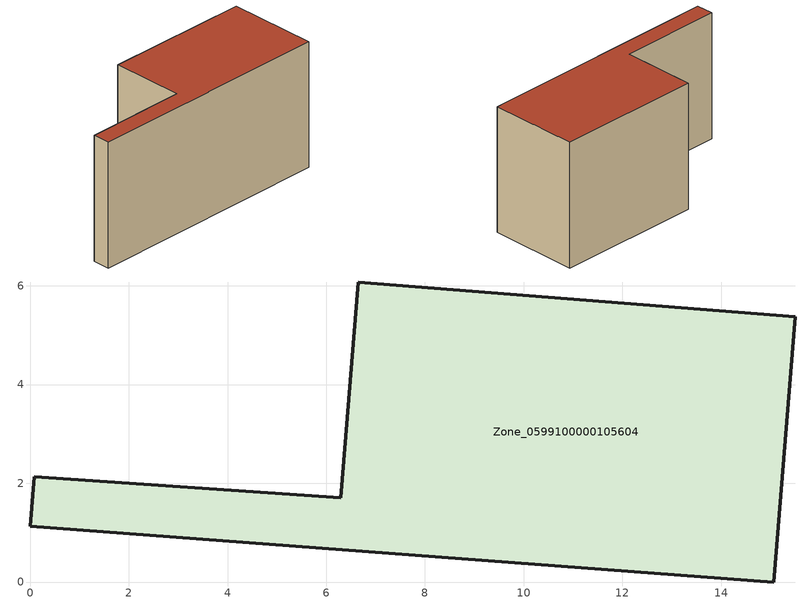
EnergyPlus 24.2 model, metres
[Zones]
Zone_0599100000105604
 floor ground (C_G): 15.07,0 0,1.12 0.08,2.13 6.29,1.71 6.65,6.08 15.51,5.37 z0.17
 wall outside (C_F): 6.29,1.71 0.08,2.13 0,1.12 15.07,0 15.51,5.37 6.65,6.08 6.29,1.71 z0.17:7.83
 roof outside (C_R): 15.51,5.37 6.65,6.08 6.29,1.71 0.08,2.13 0,1.12 15.07,0 z7.83
[BUILDING]
Pand.0599100000105604: North Axis=0; Terrain=City; Loads Convergence Tolerance Value=0.04; Temperature Convergence Tolerance Value=0.4; Solar Distribution=FullExterior; Maximum Number of Warmup Days=25; Minimum Number of Warmup Days=1
[Site:Location]
Rotterdam.The.Hague.AP_ZH_NLD Design_Conditions: Latitude=51.96; Longitude=4.45; Time Zone=1; Elevation=-4.5
[SITE:GROUNDTEMPERATURE:BUILDINGSURFACE]
18, 18, 18, 18, 18, 18, 18, 18, 18, 18, 18, 18
[MATERIAL] Thermal Absorptance=0.9; Solar Absorptance=0.7; Visible Absorptance=0.7
Name | Roughness | Thickness | Conductivity | Density | Specific Heat
G.TI.1975-1991 | MediumSmooth | 0.15 | 0.288461 | 540 | 1210
F.TI.1975-1991 | Rough | 0.3 | 0.230769 | 1920 | 840
R.TI.1975-1991 | MediumRough | 0.2 | 0.153846 | 1500 | 1000
[CONSTRUCTION]
C_G: G.TI.1975-1991
C_F: F.TI.1975-1991
C_R: R.TI.1975-1991
[ZONE]
Zone_0599100000105604: Type=1; Multiplier=1; Ceiling Height=Autocalculate; Volume=Autocalculate; Floor Area=autocalculate; Part of Total Floor Area=Yes
[ZONEINFILTRATION:DESIGNFLOWRATE]
Infil_Zone_0599100000105604: Zone or ZoneList or Space or SpaceList=Zone_0599100000105604; Schedule=AlwaysOn; Design Flow Rate Calculation Method=Flow/Area; Flow Rate per Floor Area=0.003; Constant Term Coefficient=1; Temperature Term Coefficient=0; Velocity Term Coefficient=0; Velocity Squared Term Coefficient=0
[HVACTEMPLATE:ZONE:IDEALLOADSAIRSYSTEM]
Zone_0599100000105604: Maximum Heating Supply Air Temperature=50; Minimum Cooling Supply Air Temperature=13; Maximum Heating Supply Air Humidity Ratio=0.0156; Minimum Cooling Supply Air Humidity Ratio=0.0077; Heating Limit=NoLimit; Cooling Limit=NoLimit; Dehumidification Control Type=ConstantSensibleHeatRatio; Cooling Sensible Heat Ratio=0.7; Dehumidification Setpoint=60; Humidification Control Type=None; Humidification Setpoint=30; Outdoor Air Method=None; Outdoor Air Flow Rate per Person=0.00944; Outdoor Air Flow Rate per Zone Floor Area=0; Outdoor Air Flow Rate per Zone=0; Demand Controlled Ventilation Type=None; Outdoor Air Economizer Type=NoEconomizer; Heat Recovery Type=None; Sensible Heat Recovery Effectiveness=0.7; Latent Heat Recovery Effectiveness=0.65
[ZONECONTROL:THERMOSTAT]
ThermostatControl_Zone_0599100000105604: Zone or ZoneList=Zone_0599100000105604; Control Type Schedule=DualSetpointControlType; Control 1=Thermostat_Zone_0599100000105604; Temperature Difference Between Cutout And Setpoint=0
[THERMOSTATSETPOINT:DUALSETPOINT]
Thermostat_Zone_0599100000105604: Heating Setpoint Temperature Schedule=HeatingSetpoint_Zone_0599100000105604; Cooling Setpoint Temperature Schedule=CoolingSetpoint_Zone_0599100000105604
[SCHEDULE:COMPACT]
HeatingSetpoint_Zone_0599100000105604: Through: 12/31, For: AllDays, Until: 24:00, 21
CoolingSetpoint_Zone_0599100000105604: Through: 12/31, For: AllDays, Until: 24:00, 24
DualSetpointControlType: Through: 12/31, For: AllDays, Until: 24:00, 4
AlwaysOn: Through: 12/31, For: AllDays, Until: 24:00, 1
